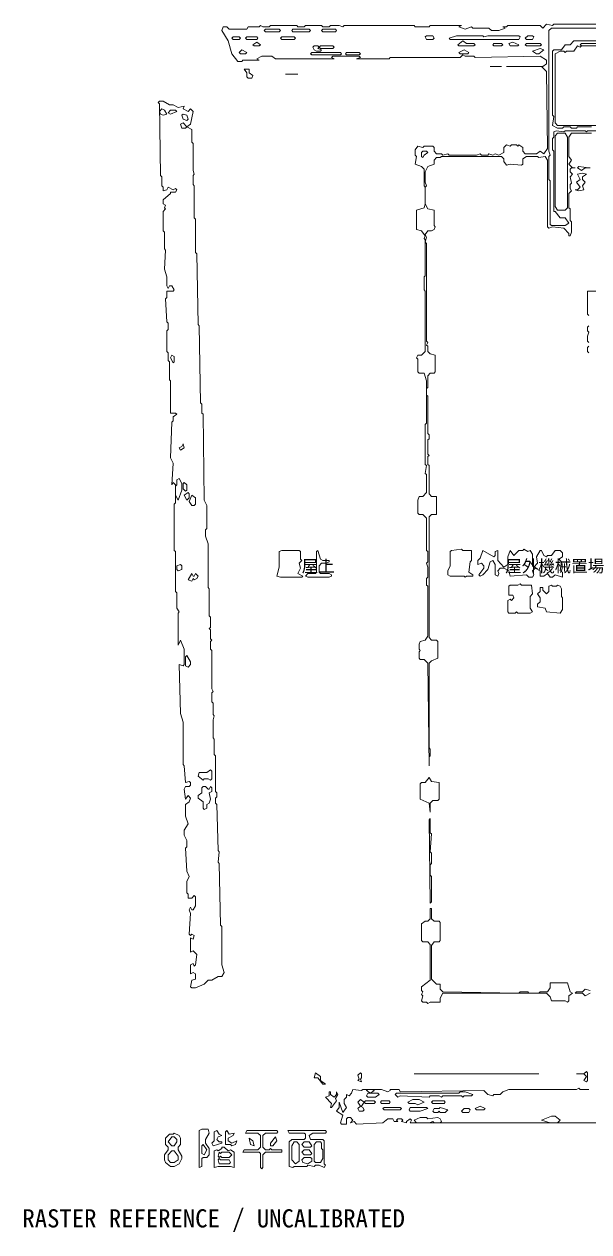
# Model space of a CAD drawing. Header units: millimetres. Extents: x -943 to 53999, y -4146 to 36087.
# Drawn here: x -943 to 17737, y -4146 to 35790 of the extents above; entities that cross this region are included whole.
import ezdxf

# ---------------------------------------------------------------- set-up
doc = ezdxf.new("R2010")
doc.units = ezdxf.units.MM
for name, color, linetype, lineweight, true_color in [('ANNOTATION', 7, 'Continuous', 18, 0x50555f), ('EDITABLE_ROOM_LABELS', 7, 'Continuous', 18, 0x50555f), ('RASTER_CONTOURS', 7, 'Continuous', 18, 0x50555f)]:
    doc.layers.add(name, color=color, linetype=linetype, lineweight=lineweight, true_color=true_color)
doc.styles.add('JAPANESE', font='msgothic.ttc')

msp = doc.modelspace()

# ---------------------------------------------------------------- linework, layer by layer
at = {"layer": 'RASTER_CONTOURS'}
for points in [[(21371, 35790), (16580, 35790), (16539, 35748), (16333, 35790), (16209, 35663), (16126, 35748), (15052, 35748), (15011, 35705), (14887, 35705), (14970, 35663), (14763, 35578), (14515, 35578), (14433, 35663), (13896, 35663), (13855, 35705), (13648, 35621), (13441, 35705), (13524, 35748), (12492, 35748), (12450, 35705), (11996, 35705), (11955, 35748), (9642, 35748), (9601, 35705), (9477, 35748), (9188, 35748), (9146, 35705), (8940, 35705), (8898, 35748), (8362, 35748), (8320, 35705), (8114, 35705), (8072, 35748), (7205, 35748), (7164, 35705), (6957, 35705), (6875, 35748), (6833, 35705), (6462, 35705), (6420, 35621), (5842, 35621), (5760, 35705), (5636, 35705), (5594, 35578), (5801, 35239), (5925, 34814), (6131, 34560), (6255, 34560), (6296, 34602), (6833, 34602), (6751, 34644), (6916, 34729), (7246, 34729), (7370, 34644), (9311, 34644), (9229, 34687), (9270, 34729), (10137, 34729), (10179, 34687), (10055, 34644), (11129, 34644), (11170, 34687), (13483, 34687), (13565, 34772), (13648, 34729), (13937, 34729), (13978, 34687), (16126, 34729), (16333, 34602), (16333, 34475), (16209, 34390), (15011, 34390), (16167, 34390), (16333, 34220), (16374, 31674), (16250, 31504), (16126, 31589), (16002, 31504), (15630, 31504), (15548, 31589), (15548, 31716), (15424, 31801), (15383, 31759), (15341, 31801), (15176, 31801), (15135, 31759), (15011, 31801), (14928, 31716), (14928, 31546), (14763, 31461), (14639, 31504), (14557, 31461), (14433, 31504), (14391, 31461), (14185, 31461), (14144, 31504), (14020, 31461), (13111, 31461), (13070, 31504), (12905, 31461), (12863, 31504), (12698, 31504), (12615, 31589), (12615, 31716), (12574, 31759), (12285, 31759), (12244, 31716), (12079, 31759), (11996, 31631), (11996, 31461), (12037, 31419), (11996, 31164), (12202, 31079), (12285, 30995), (12285, 30443), (12326, 30400), (12326, 29849), (12285, 29721), (12037, 29637), (12037, 29000), (12202, 28957), (12326, 28788), (12285, 28703), (12326, 28660), (12326, 27472), (12285, 27430), (12285, 27005), (12326, 26963), (12326, 24968), (12202, 24841), (12079, 24841), (12037, 24756), (12079, 24714), (12079, 24289), (12120, 24247), (12285, 24247), (12368, 23992), (12368, 22592), (12326, 22549), (12326, 21233), (12368, 21191), (12326, 20936), (12368, 20894), (12368, 20300), (12244, 20172), (12120, 20172), (12079, 20045), (12079, 19621), (12120, 19578), (12244, 19578), (12368, 19451), (12368, 18390), (12409, 18348), (12409, 18008), (12368, 17966), (12409, 17838), (12409, 17499), (12368, 17456), (12368, 17244), (12409, 17202), (12409, 15547), (12326, 15419), (12161, 15377), (12120, 15292), (12120, 15122), (12161, 15080), (12120, 15037), (12120, 14825), (12161, 14783), (12285, 14783), (12409, 14655), (12450, 11260), (12450, 11557), (12492, 11600), (12492, 11812), (12450, 11854), (12450, 14655), (12533, 14740), (12739, 14825), (12739, 15377), (12698, 15419), (12533, 15419), (12450, 15504), (12450, 19493), (12533, 19578), (12698, 19578), (12698, 20172), (12533, 20172), (12450, 20257), (12450, 21191), (12409, 21233), (12409, 21488), (12450, 21531), (12409, 21573), (12409, 22040), (12450, 22082), (12450, 22210), (12409, 22252), (12409, 23483), (12368, 23525), (12368, 23737), (12409, 23780), (12409, 24162), (12492, 24247), (12615, 24247), (12657, 24289), (12657, 24841), (12492, 24883), (12409, 24968), (12409, 25138), (12368, 25180), (12409, 25265), (12368, 25308), (12368, 28533), (12326, 28576), (12368, 28745), (12326, 28830), (12409, 28957), (12533, 28957), (12615, 29000), (12657, 29085), (12615, 29127), (12615, 29637), (12409, 29679), (12326, 29849), (12326, 30400), (12368, 30443), (12326, 30570), (12326, 30910), (12409, 31079), (12615, 31164), (12615, 31292), (12698, 31377), (12822, 31377), (12863, 31419), (14846, 31419), (14928, 31334), (14928, 31249), (15011, 31122), (15135, 31164), (15507, 31122), (15548, 31164), (15548, 31334), (15672, 31419), (16043, 31419), (16085, 31377), (16291, 31419), (16374, 31292), (16374, 29085), (16415, 29042), (16539, 29085), (16911, 29042), (17076, 28873), (17076, 28788), (17117, 28788), (17159, 28915), (17159, 29255), (17117, 29297), (17117, 29679), (17076, 29721), (17076, 30188), (17159, 30273), (17117, 30358), (17117, 30485), (17159, 30528), (17117, 30740), (17200, 30825), (17117, 30910), (17117, 30995), (17159, 31037), (17282, 31037), (17200, 31037), (17076, 31164), (17159, 31292), (17076, 31419), (17076, 32056), (17159, 32183), (17819, 32183)], [(18026, 32268), (17695, 32268), (17654, 32225), (17613, 32268), (16952, 32268), (16911, 32225), (16663, 32268), (16580, 32225), (16580, 32056), (16539, 32013), (16539, 31631), (16580, 31589), (16580, 29594), (16622, 29594), (16787, 29382), (16952, 29382), (17076, 29212), (16952, 29127), (16498, 29127), (16456, 29170), (16456, 30613), (16415, 30655), (16415, 31419), (16456, 31461), (16415, 31589), (16415, 35578), (16498, 35663), (21413, 35663)], [(19224, 35239), (17241, 35239), (17117, 35111), (16952, 35111), (16828, 34941), (16580, 34941), (16539, 34899), (16539, 32777), (16580, 32735), (16539, 32438), (16704, 32353), (16869, 32353), (16911, 32395), (17117, 32395), (17159, 32353), (17324, 32353), (17365, 32395), (17819, 32395)], [(19141, 32438), (16704, 32438), (16622, 32522), (16622, 34814), (16787, 34899), (16911, 34899), (16952, 34857), (16993, 34899), (17241, 34899), (17365, 35069), (17448, 35026), (17489, 35069), (18150, 35069), (17489, 35069), (17448, 35111), (17489, 35154), (18480, 35154)], [(17737, 31037), (17406, 31079), (17365, 31037), (17489, 30952), (17613, 31037), (17778, 31037)], [(18026, 26963), (17695, 26963), (17695, 26199), (17737, 26156)], [(17737, 25817), (17695, 25775), (17695, 25647), (17737, 25605), (17695, 25477), (17695, 25308), (17737, 25265)], [(17737, 25138), (17695, 25095), (17695, 24968), (17737, 24926)], [(17778, 3833), (17613, 3876), (17530, 3791), (17324, 3791), (17282, 3748), (17530, 3748), (17613, 3663), (17778, 3748)], [(17737, 565), (17448, 565), (17406, 608), (17324, 565), (15094, 565), (14887, 480), (14804, 396), (14598, 396), (14557, 353), (14391, 396), (14268, 523), (11500, 480), (11459, 565), (11170, 565), (11170, 523), (11087, 480), (10881, 565), (10261, 565), (10220, 523), (9931, 565), (9890, 438), (9807, 353), (9724, 396), (9724, 311), (9642, 226), (9642, 99), (9724, -29), (9601, -199), (9477, 141), (9477, -29), (9394, -156), (9601, -283), (9518, -538), (9559, -580), (9724, -580), (9724, -411), (9766, -368), (9848, -368), (9931, -453), (9848, -538), (9972, -496), (10055, -580), (10922, -538), (11087, -411), (11253, -411), (11294, -496), (11418, -496), (11376, -453), (11418, -411), (11542, -411), (11583, -453), (11542, -496), (11707, -538), (11707, -496), (11831, -411), (11872, -453), (11831, -538), (19926, -538)]]:
    msp.add_lwpolyline(points, dxfattribs=at)
for points in [[(6999, 35578), (7040, 35621), (7494, 35621), (7535, 35578), (7494, 35536), (7040, 35536)], [(7907, 35578), (7949, 35621), (8485, 35621), (8527, 35578), (8485, 35536), (7949, 35536)], [(8898, 35578), (8940, 35621), (9353, 35621), (9394, 35578), (9353, 35536), (8940, 35536)], [(5925, 35323), (5966, 35366), (6173, 35366), (6214, 35323), (6173, 35281), (5966, 35281)], [(6379, 35323), (6420, 35366), (6751, 35366), (6792, 35323), (6751, 35281), (6420, 35281)], [(6627, 35111), (6751, 35196), (6875, 35111), (6833, 35069), (6668, 35069)], [(7535, 35323), (7577, 35366), (7990, 35366), (8031, 35323), (7990, 35281), (7577, 35281)], [(12326, 35366), (12368, 35408), (12574, 35408), (12615, 35323), (12574, 35281), (12368, 35281)], [(13111, 35323), (13359, 35408), (14226, 35408), (14268, 35366), (14391, 35408), (15424, 35408), (15465, 35366), (15424, 35281), (13152, 35281)], [(13400, 35111), (13565, 35239), (13689, 35154), (13937, 35154), (13978, 35111), (13937, 35069), (13441, 35069)], [(14557, 35111), (14598, 35154), (14846, 35154), (14887, 35111), (14846, 35069), (14598, 35069)], [(15094, 35154), (15217, 35196), (15424, 35111), (15383, 35069), (15135, 35069)], [(15630, 35323), (15713, 35408), (15878, 35408), (15920, 35366), (15878, 35281), (15672, 35281)], [(15630, 35111), (15672, 35154), (16126, 35154), (16167, 35111), (16126, 35069), (15672, 35069)], [(6173, 34857), (6255, 34941), (6420, 34857), (6379, 34814), (6214, 34814)], [(8527, 34814), (8568, 34857), (9518, 34857), (9559, 34814), (9518, 34772), (8568, 34772)], [(8609, 35026), (8651, 35069), (8775, 35069), (8816, 35026), (8775, 34984), (8898, 34941), (8857, 34899), (8733, 34899), (8651, 34941)], [(8816, 35026), (8857, 35069), (9270, 35069), (9311, 35026), (9270, 34984), (8857, 34984)], [(9683, 34814), (9724, 34857), (10137, 34857), (10179, 34814), (10137, 34772), (9724, 34772)], [(13441, 34857), (13607, 34941), (13772, 34857), (13731, 34814), (13483, 34814)], [(16250, 34941), (16085, 34814), (16002, 34814), (15878, 34899), (16126, 34984)], [(14474, 34390), (14846, 34390)], [(6338, 34305), (6420, 34178), (6420, 34050), (6462, 34008), (6586, 34008), (6627, 34093), (6503, 34178), (6503, 34305)], [(7701, 34135), (8114, 34135)], [(3529, 33244), (3488, 33201), (3529, 33159), (3571, 30782), (3612, 30740), (3612, 30443), (3653, 30400), (3653, 30273), (3777, 30316), (3818, 30400), (3984, 30316), (4066, 30358), (4108, 30316), (4066, 30231), (3901, 30231), (3901, 30188), (3653, 29976), (3653, 29849), (3736, 29806), (3695, 29721), (3736, 29679), (3653, 29594), (3653, 28957), (3695, 28915), (3695, 28363), (3736, 28321), (3695, 27684), (3777, 27430), (3777, 27133), (3818, 27048), (3860, 27133), (3942, 27133), (4025, 27005), (3984, 26963), (3777, 26963), (3777, 26751), (3736, 26708), (3777, 25944), (3818, 25902), (3818, 25690), (3777, 25647), (3777, 24968), (3818, 24926), (3818, 24671), (3860, 24629), (3860, 24034), (3901, 23992), (3901, 22931), (4066, 22931), (4108, 22889), (3984, 22804), (3984, 22676), (3942, 22634), (3901, 21446), (3984, 21276), (3942, 20554), (3984, 20639), (4066, 20554), (4066, 19960), (4025, 19918), (4025, 18390), (4066, 18348), (4066, 17032), (4108, 16990), (4108, 16480), (4190, 16353), (4149, 16310), (4149, 15249), (4231, 15419), (4355, 15122), (4355, 14613), (4314, 14570), (4190, 14613), (4231, 13000), (4314, 12703), (4314, 11303), (4355, 11260), (4397, 10708), (4521, 10751), (4562, 10708), (4562, 10624), (4521, 10581), (4397, 10581), (4355, 10496), (4397, 10157), (4479, 10284), (4562, 10199), (4521, 10072), (4397, 9987), (4397, 9605), (4479, 9350), (4355, 9138), (4355, 8968), (4438, 8799), (4438, 8586), (4397, 8544), (4438, 7780), (4521, 7610), (4438, 7441), (4438, 7059), (4479, 7016), (4479, 6889), (4603, 6889), (4686, 6974), (4727, 6931), (4727, 6634), (4644, 6507), (4603, 6507), (4562, 6592), (4521, 6507), (4562, 6380), (4521, 5701), (4562, 5658), (4603, 5701), (4686, 5658), (4644, 5531), (4562, 5573), (4562, 5106), (4644, 5149), (4768, 5022), (4727, 4682), (4686, 4640), (4644, 4724), (4562, 4682), (4562, 4385), (4644, 4427), (4727, 4385), (4727, 4215), (4603, 4173), (4562, 3961), (4603, 3918), (4727, 3918), (5016, 4045), (5140, 4173), (5264, 4173), (5470, 4300), (5594, 4300), (5677, 4427), (5594, 4682), (5594, 5955), (5553, 5998), (5512, 8035), (5470, 8077), (5512, 8417), (5470, 8459), (5429, 9987), (5388, 10029), (5388, 10199), (5429, 10242), (5429, 10369), (5388, 10411), (5388, 11600), (5347, 11642), (5347, 12151), (5305, 12194), (5305, 12788), (5347, 12915), (5305, 12958), (5305, 13340), (5264, 13382), (5264, 13679), (5305, 13722), (5264, 13807), (5264, 15080), (5223, 15122), (5223, 15377), (5264, 15419), (5223, 15462), (5223, 15759), (5181, 15801), (5223, 15844), (5223, 16183), (5181, 16226), (5181, 17117), (5140, 17159), (5140, 18602), (5057, 18857), (5057, 19069), (5099, 19111), (5099, 19875), (5016, 20045), (4975, 22889), (4934, 22931), (4934, 23228), (4892, 23271), (4851, 25817), (4810, 25859), (4768, 28194), (4727, 28236), (4727, 29339), (4686, 29382), (4686, 30443), (4644, 30485), (4644, 30782), (4686, 30825), (4644, 30952), (4644, 31843), (4603, 31886), (4603, 32310), (4438, 32395), (4562, 32480), (4644, 32904), (4562, 32989), (4479, 32904), (4314, 32989), (4355, 33074), (4149, 33032), (3984, 33117), (3860, 33117), (3653, 33244)], [(3529, 32904), (3612, 32989), (3695, 32947), (3777, 32819), (3653, 32777), (3571, 32819)], [(3818, 32862), (3901, 32947), (4066, 32947), (4108, 32904), (3901, 32819)], [(4273, 32777), (4314, 32819), (4438, 32777), (4479, 32650), (4438, 32607), (4314, 32650)], [(4231, 32480), (4314, 32522), (4438, 32395), (4397, 32353), (4273, 32353)], [(16704, 32183), (16952, 32183), (17035, 32056), (17035, 29721), (16952, 29637), (16704, 29637), (16622, 29764), (16622, 32098)], [(12202, 31419), (12202, 31546), (12244, 31589), (12368, 31589), (12409, 31546), (12285, 31461), (12244, 31377)], [(17654, 30825), (17530, 30867), (17365, 30825), (17448, 30655), (17324, 30570), (17448, 30400), (17365, 30316), (17282, 30316), (17406, 30273), (17572, 30316), (17530, 30443), (17613, 30570), (17530, 30655), (17530, 30740)], [(3942, 24841), (4025, 24798), (4025, 24629), (3984, 24586), (3901, 24756)], [(4314, 21913), (4355, 21785), (4231, 21700), (4190, 21785), (4273, 21828)], [(4190, 20767), (4273, 20597), (4273, 20385), (4149, 20045), (4066, 20215), (4066, 20512), (4108, 20554), (4108, 20724)], [(4355, 20639), (4438, 20554), (4438, 20385), (4397, 20342), (4314, 20427), (4314, 20597)], [(4479, 20300), (4521, 20257), (4521, 20130), (4438, 20045), (4355, 20215)], [(4603, 20215), (4727, 20130), (4727, 19918), (4686, 19875), (4603, 19875), (4521, 20003)], [(7494, 18348), (7494, 17838), (7412, 17541), (7535, 17499), (8238, 17499), (8279, 17541), (8114, 17626), (8196, 17796), (8155, 17966), (8238, 18051), (8196, 18093), (8196, 18348), (8155, 18390), (7577, 18390)], [(8775, 18390), (8733, 18348), (8733, 17669), (8692, 17626), (8444, 17626), (8362, 17541), (8444, 17499), (9146, 17499), (9229, 17541), (9229, 17584), (9146, 17626), (8857, 17626), (8816, 17669), (8816, 17881), (8898, 17966), (9064, 17966), (9146, 18008), (9146, 18051), (8940, 18051), (8857, 18093)], [(13194, 18390), (13152, 18348), (13152, 17881), (13070, 17711), (13070, 17584), (13152, 17541), (13607, 17541), (13648, 17499), (13689, 17541), (13896, 17541), (13896, 17584), (13772, 17669), (13813, 18008), (13855, 18051), (13855, 18390), (13565, 18390), (13524, 18432)], [(16869, 18305), (16787, 18390), (16622, 18390), (16498, 18220), (16374, 18220), (16333, 18178), (16250, 18220), (16167, 18390), (16126, 18390), (16002, 18178), (16043, 17966), (15920, 17838), (15878, 17881), (15878, 18263), (15796, 18390), (15713, 18348), (15589, 18432), (15548, 18390), (15424, 18390), (15259, 18220), (15135, 18390), (15052, 18178), (15052, 17923), (14928, 17838), (14722, 18051), (14722, 18390), (14639, 18348), (14639, 18220), (14598, 18178), (14226, 18390), (14144, 18135), (14061, 18051), (14061, 17923), (14185, 17966), (14268, 17881), (14268, 17796), (14102, 17584), (14144, 17541), (14226, 17584), (14391, 17753), (14474, 18008), (14557, 18051), (14639, 17923), (14639, 17584), (14722, 17541), (14763, 17626), (14722, 17711), (14804, 17796), (14928, 17796), (15094, 17711), (15135, 17541), (15672, 17584), (15754, 17499), (15878, 17499), (15920, 17584), (15878, 17711), (15961, 17796), (16126, 17711), (16126, 17541), (16250, 17541), (16374, 17626), (16456, 17499), (16539, 17499), (16622, 17584), (16869, 17499), (16869, 17669), (16787, 17711), (16828, 18008), (16746, 18093), (16869, 18178)], [(4108, 17881), (4231, 17923), (4273, 17881), (4273, 17753), (4149, 17711), (4108, 17753)], [(4810, 17541), (4768, 17456), (4686, 17414), (4644, 17456), (4603, 17371), (4479, 17414), (4603, 17626), (4644, 17541), (4686, 17541), (4727, 17626)], [(15135, 17244), (15094, 17202), (15094, 16905), (15217, 16905), (15259, 16820), (15176, 16735), (15135, 16777), (15052, 16735), (15052, 16353), (15094, 16310), (15300, 16310), (15341, 16353), (15383, 16310), (15796, 16310), (15878, 16353), (15796, 16480), (15796, 16862), (15878, 16947), (15837, 17244), (15507, 17244), (15465, 17287), (15383, 17244)], [(16126, 17159), (16126, 17032), (16043, 16947), (16126, 16820), (16126, 16692), (16043, 16608), (16043, 16523), (16291, 16480), (16333, 16353), (16787, 16310), (16869, 16438), (16869, 16820), (16828, 16862), (16828, 17117), (16787, 17202), (16704, 17244), (16663, 17202), (16539, 17202), (16498, 17244), (16415, 17202), (16415, 17032), (16333, 16947), (16209, 17074), (16209, 17159)], [(4438, 14910), (4562, 14698), (4562, 14613), (4479, 14528), (4397, 14570), (4397, 14868)], [(5264, 11090), (5264, 10836), (5223, 10793), (5140, 10836), (5016, 10836), (4975, 10793), (4810, 10921), (4851, 11048), (5099, 11048), (5223, 11133)], [(12450, 10878), (12326, 10708), (12202, 10708), (12161, 10666), (12161, 10157), (12450, 10029), (12492, 9732), (12492, 10029), (12574, 10114), (12739, 10114), (12781, 10157), (12781, 10708), (12533, 10751)], [(5223, 10581), (5264, 10539), (5264, 10411), (5181, 10369), (5223, 10157), (5181, 10029), (5099, 9987), (5099, 9860), (5016, 9817), (4975, 9860), (4975, 10072), (4810, 10199), (4810, 10284), (4934, 10369), (4934, 10539), (4975, 10581), (5057, 10581), (5140, 10496), (5181, 10496)], [(12492, 9520), (12450, 9478), (12492, 6719), (12533, 6762), (12533, 7610), (12492, 7653), (12492, 7992), (12533, 8035), (12533, 8374), (12492, 8417), (12533, 9011), (12492, 9053)], [(12202, 6040), (12202, 5488), (12244, 5446), (12409, 5446), (12492, 5361), (12492, 4173), (12202, 3961), (12202, 3833), (12244, 3791), (12202, 3706), (12244, 3663), (12202, 3494), (12244, 3451), (12368, 3451), (12409, 3409), (12492, 3451), (12822, 3451), (12822, 3579), (12905, 3748), (16333, 3748), (16456, 3621), (16498, 3494), (16952, 3494), (17035, 3451), (17076, 3494), (17076, 3663), (17200, 3748), (17117, 3791), (17035, 4088), (16456, 4088), (16456, 3918), (16374, 3791), (16126, 3791), (16085, 3748), (15754, 3748), (15713, 3791), (15465, 3791), (15424, 3748), (12905, 3791), (12822, 3876), (12822, 4045), (12698, 4045), (12533, 4215), (12533, 5319), (12615, 5446), (12781, 5446), (12822, 5488), (12822, 6083), (12781, 6125), (12615, 6125), (12533, 6210), (12533, 6549), (12492, 6549), (12492, 6210), (12409, 6125), (12326, 6125)], [(8692, 1117), (8651, 947), (8775, 947), (8940, 735), (9022, 735), (8857, 862), (8857, 990)], [(10179, 1117), (10096, 1032), (10137, 905), (10096, 862), (10220, 820), (10179, 905), (10220, 947), (10220, 1075)], [(11955, 1075), (16085, 1075)], [(17695, 862), (17695, 1117), (17654, 1160), (17572, 1075), (17324, 1075), (17572, 1075), (17654, 990), (17572, 862), (17654, 820)], [(9394, 480), (9394, 396), (9311, 311), (9188, 396), (9188, 480), (9146, 480), (9146, 353), (9022, 311), (9229, 99), (9188, -29), (9229, -29), (9394, 183), (9353, 268), (9435, 396)], [(10385, 523), (10427, 565), (10592, 565), (10633, 523), (10509, 438)], [(10385, 353), (10427, 438), (10757, 438), (10798, 396), (10674, 311), (10427, 311)], [(13896, 396), (13855, 353), (13607, 353), (13565, 311), (13524, 353), (12905, 353), (12863, 311), (12781, 353), (12492, 353), (12450, 311), (11500, 353), (11418, 311), (11335, 396), (11376, 438), (13441, 438), (13483, 480), (13648, 480)], [(10179, 226), (10303, 141), (10220, 14), (10179, 14), (10096, 141)], [(10096, -71), (10179, 14), (10261, -29), (10303, -114), (10261, -156), (10137, -156)], [(10303, 141), (10344, 183), (10633, 183), (10674, 141), (10633, 99), (10344, 99)], [(10840, 141), (10881, 183), (11129, 183), (11170, 141), (11129, 99), (10881, 99)], [(11748, 141), (11913, 226), (12120, 226), (12285, 141), (12079, 56), (11996, 99), (11789, 99)], [(12533, 141), (12574, 183), (12946, 183), (12987, 141), (12946, 99), (12574, 99)], [(13978, -71), (14144, 14), (14309, -71), (14268, -114), (14020, -114)], [(10922, -71), (10963, -29), (11500, -29), (11542, -71), (11500, -114), (10963, -114)], [(11789, -114), (11831, -29), (12368, -29), (12409, -71), (12161, -156), (11831, -156)], [(11955, -453), (12161, -368), (12368, -368), (12409, -411), (12739, -368), (12822, -411), (12863, -496), (12822, -538), (12615, -538), (12574, -496), (12450, -538), (12037, -538)], [(12574, -156), (12615, -71), (12781, -71), (12822, -29), (13070, -114), (12987, -199), (12822, -199), (12781, -156), (12739, -199), (12615, -199)], [(13524, -156), (13607, -71), (13772, -71), (13813, -114), (13772, -199), (13565, -199)], [(16167, -453), (16498, -326), (16622, -326), (16787, -453), (16704, -538), (16456, -538)], [(5140, -750), (4934, -750), (4851, -793), (4851, -2023), (4934, -1981), (4934, -1726), (4975, -1684), (5099, -1684), (5181, -1599), (5181, -1387), (5057, -1217), (5057, -1090), (5181, -878)], [(5429, -793), (5347, -835), (5347, -1132), (5264, -1217), (5305, -1302), (5594, -1217), (5594, -1175), (5512, -1175), (5429, -1090), (5470, -1005), (5594, -962), (5512, -920)], [(5760, -793), (5718, -835), (5718, -1260), (5883, -1260), (5925, -1302), (6049, -1260), (6090, -1132), (5925, -1217), (5801, -1132), (5801, -1047), (5966, -962), (6007, -878), (5842, -920)], [(6379, -878), (6792, -878), (6875, -962), (6875, -1344), (6792, -1429), (6338, -1429), (6296, -1514), (6833, -1514), (6875, -1557), (6875, -2023), (6916, -2066), (6957, -2023), (6957, -1599), (7040, -1514), (7577, -1514), (7577, -1429), (7246, -1429), (7205, -1387), (7164, -1429), (7040, -1429), (6957, -1344), (6957, -962), (7040, -878), (7412, -878), (7453, -835), (7412, -793), (6420, -793)], [(7783, -793), (7825, -878), (8320, -878), (8362, -920), (8362, -1047), (8320, -1090), (7907, -1090), (7825, -1175), (7825, -1981), (7949, -2023), (7990, -1981), (8403, -1981), (8444, -1939), (8651, -1981), (8692, -1939), (8816, -1939), (8981, -2023), (9022, -1939), (8981, -1896), (8981, -1132), (8940, -1090), (8527, -1090), (8485, -962), (8609, -878), (9022, -878), (9064, -835), (9022, -793)], [(4025, -878), (3984, -920), (3860, -920), (3736, -1047), (3736, -1260), (3818, -1344), (3818, -1429), (3695, -1599), (3695, -1769), (3736, -1854), (3901, -1981), (4025, -1981), (4190, -1896), (4273, -1726), (4273, -1641), (4149, -1429), (4149, -1344), (4231, -1260), (4231, -1047), (4190, -962)], [(3942, -1005), (4025, -1005), (4108, -1090), (4108, -1175), (4025, -1302), (3942, -1302), (3818, -1175)], [(6503, -1047), (6544, -1260), (6668, -1302), (6627, -1132)], [(7370, -1005), (7205, -1217), (7205, -1302), (7288, -1302), (7412, -1132)], [(7990, -1175), (8072, -1175), (8155, -1260), (8155, -1811), (8031, -1896), (7907, -1769), (7907, -1302)], [(8238, -1260), (8320, -1175), (8485, -1175), (8568, -1302), (8527, -1344), (8320, -1344)], [(8733, -1175), (8857, -1175), (8898, -1217), (8898, -1387), (8940, -1429), (8940, -1726), (8857, -1854), (8692, -1854), (8651, -1811), (8651, -1260)], [(3942, -1472), (4025, -1472), (4149, -1641), (4149, -1769), (4025, -1854), (3901, -1854), (3818, -1769), (3818, -1599)], [(4975, -1260), (5099, -1429), (5016, -1599), (4934, -1557), (4934, -1302)], [(5347, -1472), (5347, -2023), (5470, -1981), (5883, -1981), (6007, -2023), (6007, -1514), (5883, -1429), (5801, -1472), (5677, -1344), (5594, -1344), (5594, -1387), (5470, -1472), (5429, -1429)], [(5470, -1641), (5512, -1514), (5553, -1557), (5594, -1514), (5842, -1514), (5925, -1599), (5842, -1684), (5594, -1684), (5553, -1641), (5512, -1684)], [(8238, -1514), (8320, -1429), (8485, -1429), (8568, -1557), (8527, -1599), (8320, -1599)], [(5470, -1769), (5512, -1726), (5553, -1769), (5842, -1769), (5883, -1854), (5842, -1896), (5512, -1896)], [(8238, -1769), (8320, -1684), (8527, -1684), (8568, -1726), (8568, -1811), (8444, -1896), (8279, -1854)]]:
    msp.add_lwpolyline(points, close=True, dxfattribs=at)

# ---------------------------------------------------------------- texts
at = {"layer": 'ANNOTATION', "style": 'JAPANESE'}
msp.add_text('RASTER REFERENCE / UNCALIBRATED', height=600, dxfattribs=at).set_placement((-1000, -4000))
at = {"layer": 'EDITABLE_ROOM_LABELS', "style": 'JAPANESE'}
for s, p in [('屋上', (8238, 17669)), ('屋外機械置場', (14970, 17669))]:
    msp.add_text(s, height=400, dxfattribs=at).set_placement(p)

doc.saveas('drawing.dxf')
